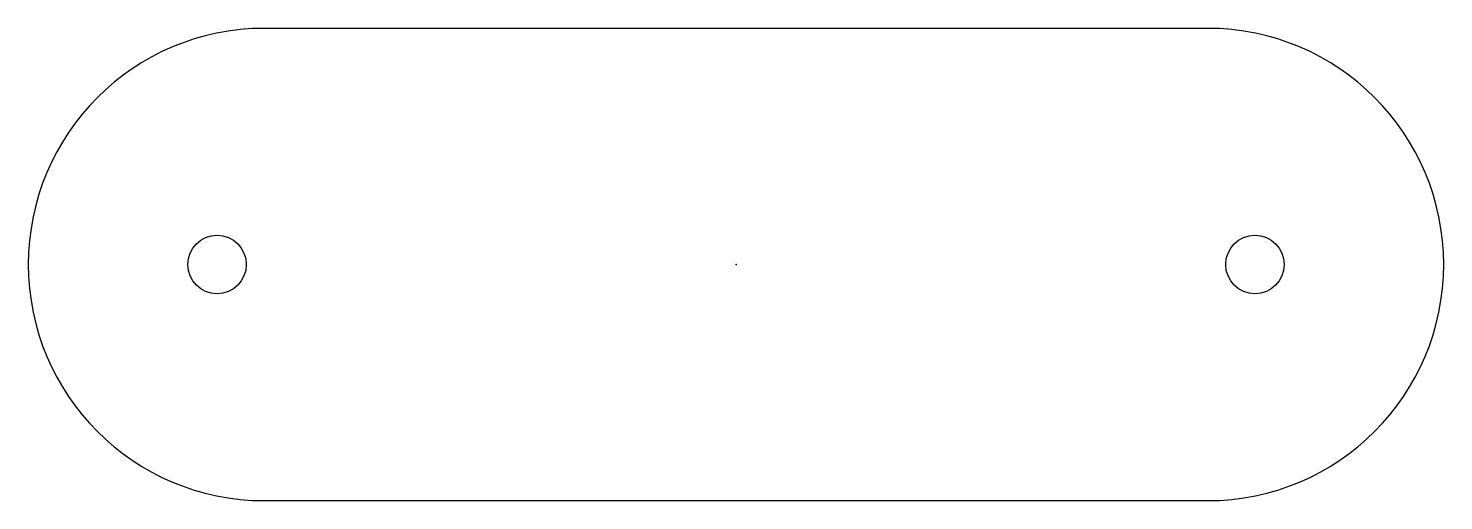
# Model space of a CAD drawing. Header units: millimetres. Extents: x -75 to 75, y -25 to 25.
import ezdxf

# ---------------------------------------------------------------- set-up
doc = ezdxf.new("R2010")
doc.units = ezdxf.units.MM
doc.layers.get('0').update_dxf_attribs({"linetype": 'CONTINUOUS'})

msp = doc.modelspace()

# ---------------------------------------------------------------- linework, layer by layer
msp.add_lwpolyline([(-50, -25), (50, -25, 1), (50, 25), (-50, 25, 1)], format="xyb", close=True)
for centre in [(-55, 0), (55, 0)]:
    msp.add_circle(centre, 3.1)
msp.add_point((0, 0))
msp.add_point((0, 0))

doc.saveas('drawing.dxf')
